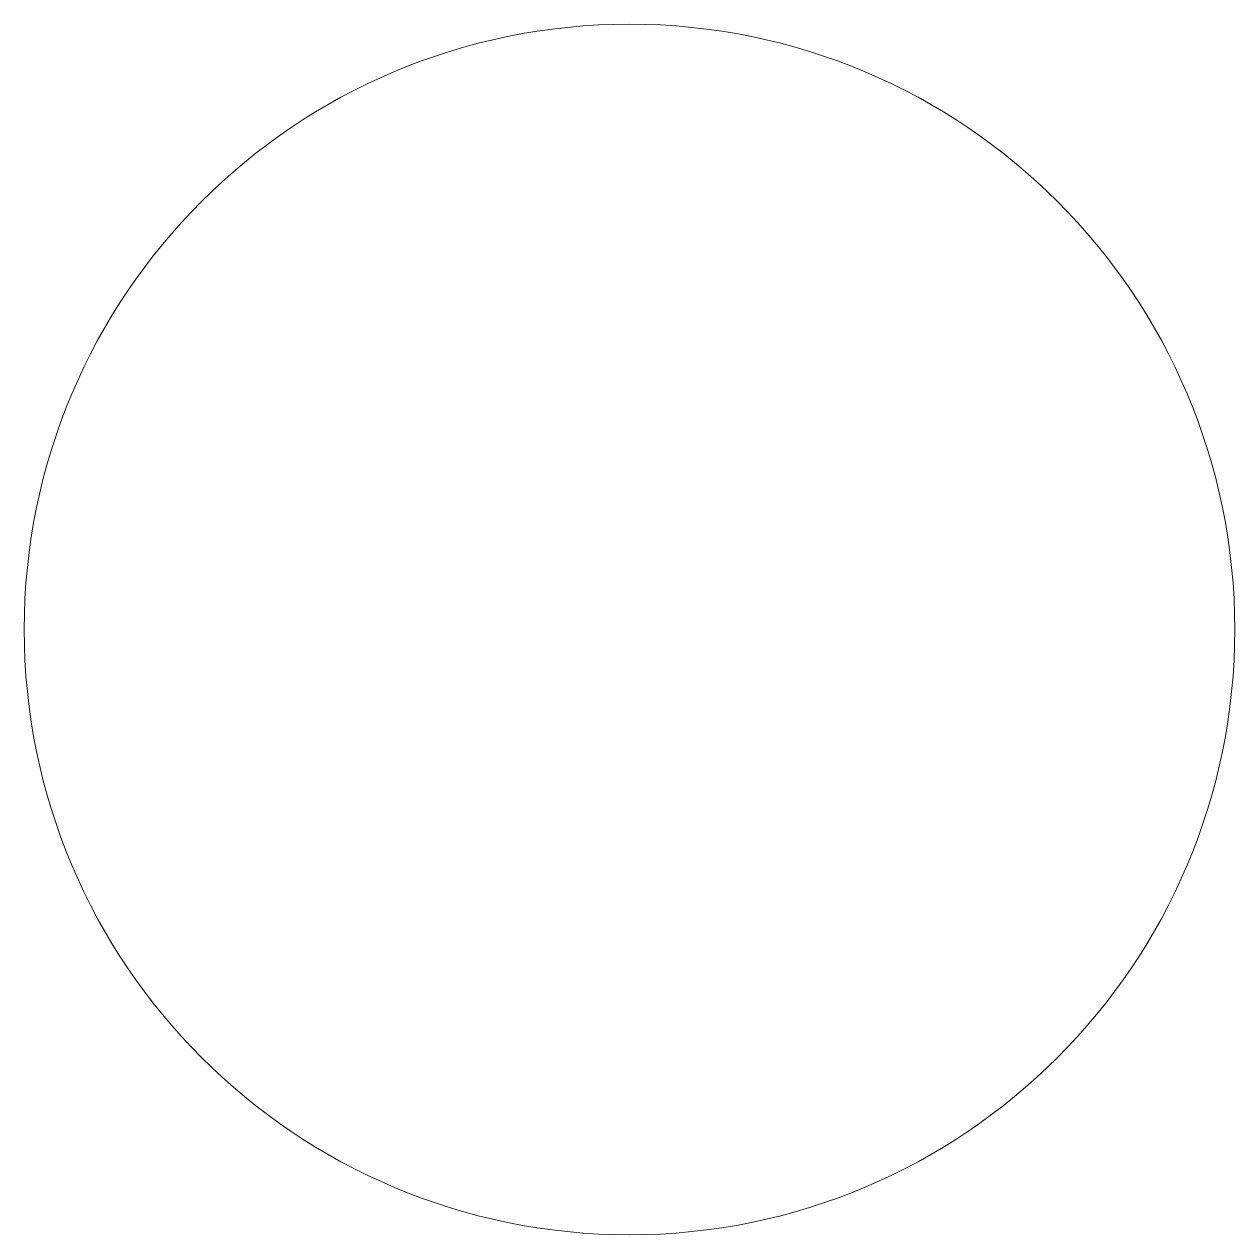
# Model space of a CAD drawing. Header units: millimetres. Extents: x -80 to 80, y -80 to 80.
import ezdxf

# ---------------------------------------------------------------- set-up
doc = ezdxf.new("R2010")
doc.units = ezdxf.units.MM
doc.header["$MEASUREMENT"] = 0
doc.layers.add('Layer 1', color=7, linetype='Continuous')

msp = doc.modelspace()

# ---------------------------------------------------------------- linework, layer by layer
at = {"layer": 'Layer 1', "lineweight": 20}
msp.add_ellipse((-0.0713, -0.0053), major_axis=(0, 80), ratio=1, dxfattribs=at)

doc.saveas('drawing.dxf')
